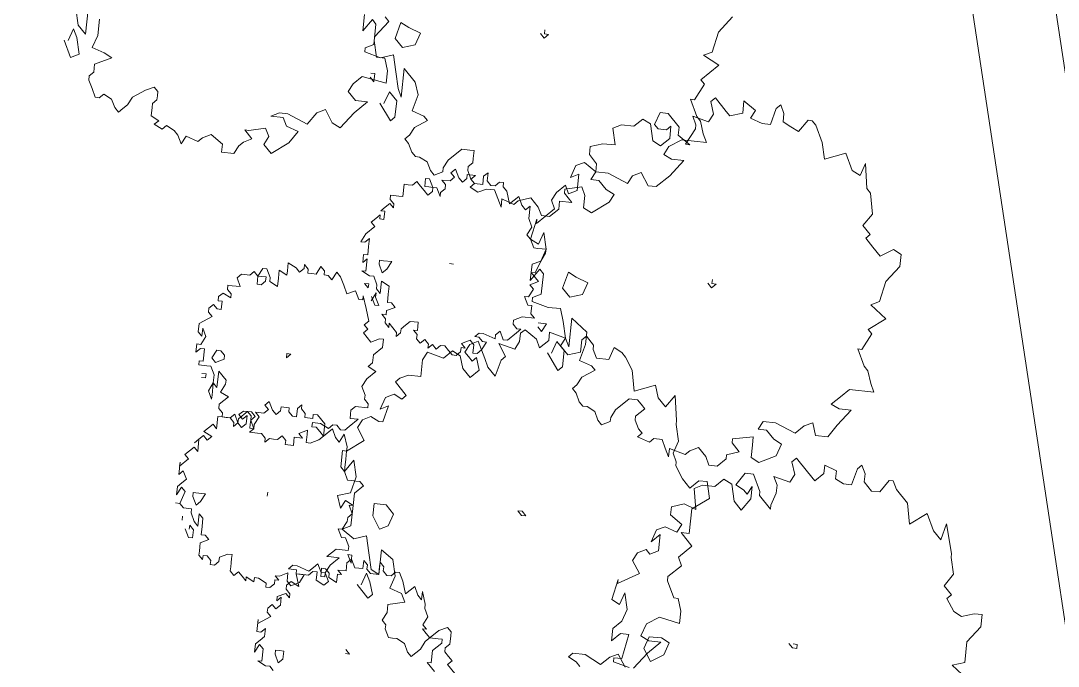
# Model space of a CAD drawing. Header units: metres. Extents: x -977055 to 805873, y -1033982 to 242021.
# Drawn here: x 2721.35 to 2734.77, y 983.92 to 992.27 of the extents above; entities that cross this region are included whole.
import ezdxf

# ---------------------------------------------------------------- set-up
doc = ezdxf.new("R2010")
doc.units = ezdxf.units.M
doc.layers.add('PDF_acera', color=7, linetype='Continuous')
doc.layers.add('PDF_PLANTAS', color=7, linetype='Continuous')

# ---------------------------------------------------------------- blocks, each defined once
blk = doc.blocks.new('CALLE')
at = {"layer": 'PDF_acera', "lineweight": 9}
for points in [[(-61.683552, -257.910912), (38.822112, -231.450912)], [(-61.429536, -258.757632), (39.033792, -232.21296)]]:
    blk.add_lwpolyline(points, dxfattribs=at)
at = {"layer": 'PDF_PLANTAS', "lineweight": 9}
for points in [[(-25.486272, -238.944384), (-25.655616, -238.98672), (-25.740288, -239.071392), (-25.486272, -239.071392)], [(-25.570944, -239.1984), (-25.740288, -239.1984), (-25.867296, -239.156064), (-25.909632, -239.283072), (-25.951968, -239.367744), (-26.03664, -239.1984), (-26.121312, -239.1984), (-26.163648, -239.156064), (-26.205984, -239.156064), (-26.290656, -239.1984), (-26.375328, -239.240736), (-26.375328, -239.283072), (-26.332992, -239.325408), (-26.375328, -239.41008), (-26.46, -239.452416), (-26.502336, -239.494752), (-26.46, -239.537088), (-26.417664, -239.579424), (-26.332992, -239.62176), (-26.24832, -239.748768), (-26.205984, -239.83344), (-26.24832, -239.875776), (-26.290656, -239.875776), (-26.332992, -239.875776), (-26.375328, -239.83344), (-26.417664, -239.83344), (-26.502336, -239.83344), (-26.544672, -239.918112), (-26.587008, -239.875776), (-26.629344, -239.960448), (-26.587008, -240.002784), (-26.629344, -240.087456), (-26.67168, -240.129792), (-26.756352, -240.172128), (-26.67168, -240.214464), (-26.714016, -240.341472), (-26.67168, -240.383808), (-26.629344, -240.46848), (-26.714016, -240.595488), (-26.798688, -240.595488), (-26.798688, -240.722496), (-26.714016, -240.764832), (-26.67168, -240.807168), (-26.629344, -240.89184), (-26.544672, -240.807168), (-26.544672, -240.849504), (-26.502336, -241.018848), (-26.587008, -241.061184), (-26.67168, -241.018848), (-26.756352, -241.10352), (-26.629344, -241.272864), (-26.502336, -241.357536), (-26.46, -241.230528), (-26.375328, -241.188192), (-26.375328, -241.061184), (-26.332992, -241.145856), (-26.332992, -241.230528), (-26.417664, -241.442208), (-26.290656, -241.52688), (-26.24832, -241.611552), (-26.375328, -241.696224), (-26.417664, -241.780896), (-26.24832, -241.907904), (-26.121312, -242.034912), (-26.121312, -241.907904), (-26.03664, -241.823232), (-25.951968, -241.865568), (-25.867296, -241.95024), (-25.909632, -242.204256), (-25.782624, -242.204256), (-25.655616, -242.16192), (-25.655616, -242.077248), (-25.486272, -242.034912), (-25.443936, -242.034912), (-25.274592, -242.16192), (-25.232256, -242.119584)], [(-25.82496, -238.859712), (-25.994304, -238.944384), (-25.951968, -239.029056), (-25.782624, -238.98672), (-25.697952, -238.944384), (-25.82496, -238.902048)], [(-30.566592, -240.595488), (-30.608928, -240.595488), (-30.566592, -240.595488)], [(-30.6936, -240.637824), (-30.778272, -240.68016), (-30.778272, -240.722496), (-30.6936, -240.722496), (-30.651264, -240.68016), (-30.6936, -240.68016)], [(-29.127168, -240.637824), (-29.127168, -240.68016), (-29.084832, -240.68016), (-29.084832, -240.637824)], [(-30.227904, -241.442208), (-30.27024, -241.442208)], [(-27.857088, -241.399872), (-27.857088, -241.399872)], [(-31.879008, -243.347328), (-31.794336, -243.262656), (-31.794336, -243.304992), (-31.667328, -243.304992), (-31.582656, -243.389664), (-31.54032, -243.389664), (-31.54032, -243.347328), (-31.54032, -243.262656), (-31.497984, -243.22032), (-31.455648, -243.177984), (-31.455648, -243.22032), (-31.413312, -243.177984), (-31.32864, -243.22032), (-31.243968, -243.177984), (-31.201632, -243.177984), (-31.074624, -243.135648), (-31.159296, -243.135648), (-31.11696, -243.093312), (-31.032288, -243.050976), (-31.11696, -242.966304), (-30.989952, -242.923968), (-30.90528, -242.881632), (-30.90528, -242.839296), (-30.947616, -242.79696), (-30.947616, -242.754624), (-30.90528, -242.712288), (-30.862944, -242.712288), (-30.820608, -242.669952), (-30.862944, -242.669952), (-30.947616, -242.669952), (-30.947616, -242.58528), (-30.90528, -242.542944), (-30.862944, -242.542944), (-30.820608, -242.500608), (-30.90528, -242.500608), (-30.90528, -242.458272), (-30.90528, -242.415936), (-30.820608, -242.3736), (-30.862944, -242.331264), (-30.90528, -242.331264), (-30.947616, -242.331264), (-30.947616, -242.246592), (-30.989952, -242.288928), (-30.989952, -242.246592), (-31.074624, -242.246592), (-31.032288, -242.16192), (-30.989952, -242.16192), (-30.947616, -242.119584), (-30.947616, -242.077248), (-30.989952, -242.077248), (-31.032288, -242.077248), (-31.032288, -242.119584), (-30.989952, -242.119584), (-31.074624, -242.16192), (-31.11696, -242.119584), (-31.074624, -242.034912), (-30.989952, -242.034912), (-30.989952, -241.992576), (-31.032288, -241.95024), (-31.032288, -241.865568), (-31.032288, -241.823232), (-31.159296, -241.865568), (-31.11696, -241.780896), (-31.159296, -241.73856), (-31.201632, -241.73856), (-31.243968, -241.780896), (-31.286304, -241.780896), (-31.243968, -241.73856), (-31.286304, -241.653888), (-31.32864, -241.653888), (-31.286304, -241.696224), (-31.370976, -241.696224), (-31.413312, -241.653888), (-31.370976, -241.611552), (-31.413312, -241.569216), (-31.455648, -241.569216), (-31.497984, -241.611552), (-31.582656, -241.484544), (-31.54032, -241.484544), (-31.667328, -241.484544), (-31.667328, -241.52688), (-31.624992, -241.569216), (-31.709664, -241.569216), (-31.752, -241.52688), (-31.794336, -241.484544), (-31.879008, -241.484544), (-31.794336, -241.52688), (-31.836672, -241.569216), (-31.96368, -241.569216), (-31.96368, -241.52688), (-32.006016, -241.611552), (-32.006016, -241.653888), (-32.048352, -241.696224)], [(-27.857088, -241.73856), (-27.857088, -241.73856)], [(-25.232256, -241.907904), (-25.4016, -241.907904), (-25.274592, -241.992576), (-25.316928, -242.034912), (-25.528608, -242.034912), (-25.570944, -241.95024), (-25.61328, -241.95024), (-25.655616, -242.119584), (-25.61328, -242.246592), (-25.782624, -242.288928), (-25.951968, -242.331264), (-26.03664, -242.3736), (-25.740288, -242.3736), (-25.867296, -242.500608), (-25.994304, -242.542944), (-26.163648, -242.500608), (-26.205984, -242.627616), (-26.24832, -242.669952), (-26.332992, -242.542944), (-26.417664, -242.500608), (-26.46, -242.458272), (-26.502336, -242.500608), (-26.587008, -242.542944), (-26.629344, -242.58528), (-26.629344, -242.627616), (-26.67168, -242.712288), (-26.756352, -242.754624), (-26.798688, -242.79696), (-26.756352, -242.881632), (-26.714016, -242.881632), (-26.629344, -242.923968), (-26.502336, -243.050976), (-26.502336, -243.135648), (-26.502336, -243.177984), (-26.587008, -243.177984), (-26.629344, -243.177984), (-26.67168, -243.135648), (-26.714016, -243.135648), (-26.798688, -243.177984), (-26.841024, -243.22032), (-26.88336, -243.177984), (-26.925696, -243.262656), (-26.88336, -243.347328), (-26.88336, -243.432), (-26.968032, -243.474336), (-27.052704, -243.516672), (-26.968032, -243.516672), (-27.010368, -243.64368), (-26.968032, -243.686016), (-26.925696, -243.813024), (-27.010368, -243.897696), (-27.09504, -243.940032), (-27.09504, -244.024704), (-27.010368, -244.109376), (-26.925696, -244.109376), (-26.925696, -244.236384), (-26.841024, -244.151712), (-26.798688, -244.151712), (-26.756352, -244.321056), (-26.841024, -244.363392), (-26.968032, -244.363392), (-27.010368, -244.448064), (-26.88336, -244.617408), (-26.798688, -244.659744), (-26.756352, -244.575072), (-26.67168, -244.4904), (-26.67168, -244.405728), (-26.587008, -244.448064), (-26.587008, -244.575072), (-26.67168, -244.786752), (-26.587008, -244.829088), (-26.544672, -244.91376), (-26.67168, -244.998432), (-26.67168, -245.083104), (-26.544672, -245.210112), (-26.375328, -245.33712), (-26.375328, -245.210112), (-26.332992, -245.12544), (-26.24832, -245.167776), (-26.163648, -245.294784), (-26.163648, -245.5488), (-26.078976, -245.506464), (-25.951968, -245.464128), (-25.909632, -245.421792), (-25.740288, -245.33712), (-25.740288, -245.379456), (-25.570944, -245.464128), (-25.528608, -245.421792), (-25.359264, -245.591136), (-25.274592, -245.421792), (-25.232256, -245.506464), (-25.020576, -245.5488), (-24.851232, -245.675808)], [(-25.867296, -242.034912), (-25.909632, -242.077248), (-25.82496, -242.077248), (-25.82496, -242.034912)], [(-31.667328, -244.829088), (-31.624992, -244.786752), (-31.582656, -244.70208), (-31.54032, -244.744416), (-31.54032, -244.871424), (-31.624992, -245.040768), (-31.54032, -245.12544), (-31.497984, -245.210112), (-31.624992, -245.294784)], [(-31.624992, -245.379456), (-31.455648, -245.506464), (-31.32864, -245.633472), (-31.32864, -245.506464), (-31.286304, -245.421792), (-31.159296, -245.464128), (-31.074624, -245.591136), (-31.11696, -245.802816), (-30.989952, -245.802816), (-30.862944, -245.76048), (-30.862944, -245.718144), (-30.6936, -245.633472), (-30.651264, -245.633472), (-30.524256, -245.76048), (-30.439584, -245.718144), (-30.312576, -245.845152), (-30.185568, -245.718144), (-30.185568, -245.802816), (-29.931552, -245.802816), (-29.804544, -245.97216), (-29.6352, -245.929824), (-29.6352, -245.845152), (-29.719872, -245.76048), (-29.6352, -245.675808), (-29.508192, -245.591136), (-29.465856, -245.591136), (-29.381184, -245.5488), (-29.254176, -245.591136), (-29.084832, -245.5488), (-29.042496, -245.5488), (-28.78848, -245.506464), (-28.915488, -245.421792), (-28.830816, -245.33712), (-28.703808, -245.294784), (-28.78848, -245.083104), (-28.5768, -245.040768), (-28.449792, -244.956096), (-28.407456, -244.91376), (-28.36512, -244.829088), (-28.492128, -244.786752), (-28.492128, -244.659744), (-28.407456, -244.617408), (-28.36512, -244.617408), (-28.280448, -244.532736), (-28.322784, -244.4904), (-28.449792, -244.4904), (-28.492128, -244.363392), (-28.407456, -244.27872), (-28.322784, -244.321056), (-28.280448, -244.151712), (-28.36512, -244.151712), (-28.449792, -244.06704), (-28.36512, -244.024704), (-28.280448, -243.897696), (-28.322784, -243.85536), (-28.407456, -243.85536), (-28.492128, -243.813024), (-28.449792, -243.64368), (-28.5768, -243.728352), (-28.619136, -243.686016), (-28.78848, -243.64368), (-28.703808, -243.559008), (-28.619136, -243.516672), (-28.449792, -243.432), (-28.492128, -243.347328), (-28.5768, -243.304992), (-28.619136, -243.347328), (-28.661472, -243.389664), (-28.619136, -243.432), (-28.746144, -243.474336), (-28.830816, -243.389664), (-28.746144, -243.304992), (-28.619136, -243.262656), (-28.5768, -243.177984), (-28.661472, -243.093312), (-28.619136, -242.923968), (-28.703808, -242.881632), (-28.873152, -242.881632), (-28.873152, -242.754624), (-28.915488, -242.669952), (-28.957824, -242.627616), (-29.084832, -242.754624), (-29.127168, -242.712288), (-29.084832, -242.627616), (-29.127168, -242.542944), (-29.254176, -242.500608), (-29.21184, -242.58528), (-29.381184, -242.542944), (-29.381184, -242.500608), (-29.338848, -242.415936), (-29.381184, -242.331264), (-29.465856, -242.288928), (-29.592864, -242.3736), (-29.719872, -242.204256), (-29.719872, -242.16192), (-29.889216, -242.16192), (-29.931552, -242.204256), (-29.804544, -242.288928), (-29.973888, -242.331264), (-30.143232, -242.288928), (-30.185568, -242.16192), (-30.312576, -242.204256), (-30.227904, -242.246592), (-30.27024, -242.331264), (-30.48192, -242.331264), (-30.524256, -242.246592), (-30.608928, -242.3736), (-30.566592, -242.500608), (-30.735936, -242.542944), (-30.90528, -242.58528), (-30.947616, -242.669952), (-30.6936, -242.669952), (-30.778272, -242.79696), (-30.947616, -242.839296), (-31.074624, -242.79696), (-31.11696, -242.923968), (-31.201632, -242.966304), (-31.243968, -242.79696), (-31.32864, -242.79696), (-31.413312, -242.754624), (-31.455648, -242.79696), (-31.497984, -242.79696), (-31.582656, -242.839296), (-31.582656, -242.881632), (-31.582656, -242.923968), (-31.624992, -243.00864), (-31.709664, -243.050976), (-31.752, -243.093312), (-31.709664, -243.135648), (-31.667328, -243.177984), (-31.582656, -243.22032), (-31.455648, -243.347328), (-31.413312, -243.432), (-31.455648, -243.474336), (-31.497984, -243.474336), (-31.582656, -243.474336), (-31.624992, -243.432), (-31.667328, -243.432), (-31.709664, -243.474336), (-31.752, -243.516672), (-31.794336, -243.474336), (-31.879008, -243.559008)], [(-26.121312, -242.16192), (-26.290656, -242.288928), (-26.24832, -242.331264), (-26.078976, -242.331264), (-25.994304, -242.246592), (-26.121312, -242.204256)], [(-28.111104, -242.288928), (-28.195776, -242.331264), (-28.195776, -242.3736), (-28.111104, -242.331264), (-28.068768, -242.331264), (-28.15344, -242.288928)], [(-31.752, -242.415936), (-31.794336, -242.458272), (-31.794336, -242.415936)], [(-31.074624, -242.458272), (-31.201632, -242.58528), (-31.159296, -242.627616), (-31.032288, -242.58528), (-30.947616, -242.542944), (-31.074624, -242.500608)], [(-27.687744, -243.050976), (-27.687744, -243.093312), (-27.687744, -243.050976)], [(-25.232256, -243.728352), (-25.274592, -243.770688), (-25.232256, -243.813024), (-25.232256, -243.770688), (-25.18992, -243.770688)], [(-28.238112, -244.024704), (-28.280448, -244.06704), (-28.195776, -244.109376), (-28.195776, -244.024704)], [(-28.492128, -244.151712), (-28.661472, -244.27872), (-28.619136, -244.321056), (-28.449792, -244.321056), (-28.36512, -244.236384), (-28.492128, -244.194048)], [(-31.370976, -248.808672), (-31.243968, -248.639328), (-31.201632, -248.766336), (-30.989952, -248.766336), (-30.820608, -248.893344), (-30.6936, -248.893344), (-30.6936, -248.808672), (-30.735936, -248.681664), (-30.6936, -248.596992), (-30.566592, -248.51232), (-30.524256, -248.554656), (-30.439584, -248.469984), (-30.312576, -248.554656), (-30.143232, -248.51232), (-30.100896, -248.51232), (-29.804544, -248.427648), (-29.973888, -248.385312), (-29.889216, -248.30064), (-29.719872, -248.215968), (-29.84688, -248.046624), (-29.6352, -248.004288), (-29.508192, -247.87728), (-29.42352, -247.834944), (-29.42352, -247.792608), (-29.550528, -247.707936), (-29.550528, -247.623264), (-29.465856, -247.538592), (-29.381184, -247.538592), (-29.296512, -247.496256), (-29.338848, -247.45392), (-29.508192, -247.411584), (-29.508192, -247.326912), (-29.465856, -247.24224), (-29.381184, -247.24224), (-29.338848, -247.115232), (-29.42352, -247.115232), (-29.508192, -247.03056), (-29.42352, -246.945888), (-29.296512, -246.81888), (-29.338848, -246.776544), (-29.465856, -246.81888), (-29.550528, -246.776544), (-29.508192, -246.6072), (-29.592864, -246.649536), (-29.677536, -246.649536), (-29.804544, -246.6072), (-29.84688, -246.6072), (-29.719872, -246.480192), (-29.677536, -246.480192), (-29.508192, -246.39552), (-29.508192, -246.310848), (-29.6352, -246.226176), (-29.677536, -246.310848), (-29.719872, -246.353184), (-29.6352, -246.39552), (-29.762208, -246.39552), (-29.889216, -246.310848), (-29.804544, -246.226176), (-29.6352, -246.18384), (-29.592864, -246.099168), (-29.677536, -246.014496), (-29.677536, -245.887488), (-29.719872, -245.802816), (-29.931552, -245.845152), (-29.889216, -245.718144), (-29.931552, -245.591136), (-30.016224, -245.591136), (-30.100896, -245.718144), (-30.185568, -245.675808), (-30.143232, -245.5488), (-30.185568, -245.464128), (-30.312576, -245.421792), (-30.227904, -245.506464), (-30.397248, -245.506464), (-30.439584, -245.421792), (-30.397248, -245.379456), (-30.439584, -245.294784), (-30.524256, -245.252448), (-30.651264, -245.33712), (-30.778272, -245.12544), (-30.735936, -245.12544), (-30.947616, -245.083104), (-30.989952, -245.167776), (-30.862944, -245.210112), (-31.032288, -245.252448), (-31.159296, -245.210112), (-31.243968, -245.12544), (-31.370976, -245.12544), (-31.286304, -245.210112), (-31.286304, -245.294784), (-31.54032, -245.252448), (-31.54032, -245.167776), (-31.582656, -245.167776), (-31.624992, -245.33712)], [(-27.603072, -245.718144), (-27.645408, -245.76048), (-27.603072, -245.802816), (-27.603072, -245.76048), (-27.560736, -245.76048)], [(-31.201632, -246.945888), (-31.243968, -246.988224), (-31.243968, -247.03056), (-31.201632, -247.03056), (-31.201632, -246.988224)]]:
    blk.add_lwpolyline(points, dxfattribs=at)
for points in [[(-29.338848, -241.696224), (-29.296512, -241.696224), (-29.338848, -241.653888), (-29.42352, -241.653888), (-29.42352, -241.611552), (-29.381184, -241.569216), (-29.338848, -241.569216), (-29.338848, -241.484544), (-29.381184, -241.484544), (-29.42352, -241.442208), (-29.381184, -241.399872), (-29.296512, -241.357536), (-29.338848, -241.3152), (-29.381184, -241.357536), (-29.42352, -241.3152), (-29.42352, -241.230528), (-29.465856, -241.272864), (-29.550528, -241.230528), (-29.592864, -241.230528), (-29.508192, -241.188192), (-29.465856, -241.188192), (-29.42352, -241.145856), (-29.42352, -241.10352), (-29.465856, -241.061184), (-29.508192, -241.10352), (-29.465856, -241.145856), (-29.550528, -241.145856), (-29.592864, -241.10352), (-29.550528, -241.061184), (-29.465856, -241.018848), (-29.508192, -240.976512), (-29.508192, -240.89184), (-29.508192, -240.849504), (-29.6352, -240.849504), (-29.592864, -240.807168), (-29.6352, -240.764832), (-29.677536, -240.722496), (-29.719872, -240.807168), (-29.762208, -240.764832), (-29.719872, -240.722496), (-29.762208, -240.68016), (-29.804544, -240.637824), (-29.762208, -240.68016), (-29.84688, -240.68016), (-29.889216, -240.68016), (-29.84688, -240.637824), (-29.889216, -240.595488), (-29.931552, -240.553152), (-29.973888, -240.595488), (-30.05856, -240.510816), (-30.016224, -240.510816), (-30.143232, -240.510816), (-30.100896, -240.553152), (-30.185568, -240.595488), (-30.227904, -240.553152), (-30.27024, -240.510816), (-30.354912, -240.510816), (-30.27024, -240.553152), (-30.312576, -240.595488), (-30.439584, -240.553152), (-30.439584, -240.510816), (-30.439584, -240.553152), (-30.48192, -240.595488), (-30.48192, -240.68016), (-30.524256, -240.68016), (-30.608928, -240.722496), (-30.651264, -240.764832), (-30.524256, -240.764832), (-30.566592, -240.807168), (-30.651264, -240.807168), (-30.735936, -240.807168), (-30.735936, -240.849504), (-30.778272, -240.89184), (-30.820608, -240.807168), (-30.862944, -240.807168), (-30.90528, -240.807168), (-30.947616, -240.807168), (-30.989952, -240.849504), (-30.947616, -240.849504), (-30.947616, -240.89184), (-30.989952, -240.934176), (-31.032288, -240.934176), (-31.032288, -240.976512), (-30.989952, -241.018848), (-30.947616, -241.018848), (-30.90528, -241.10352), (-30.90528, -241.145856), (-30.947616, -241.145856), (-30.989952, -241.145856), (-31.032288, -241.145856), (-31.074624, -241.145856), (-31.11696, -241.188192), (-31.074624, -241.230528), (-31.11696, -241.272864), (-31.159296, -241.3152), (-31.11696, -241.3152), (-31.159296, -241.399872), (-31.11696, -241.399872), (-31.11696, -241.442208), (-31.159296, -241.52688), (-31.201632, -241.52688), (-31.201632, -241.569216), (-31.159296, -241.611552), (-31.11696, -241.611552), (-31.11696, -241.653888), (-31.074624, -241.611552), (-31.074624, -241.653888), (-31.032288, -241.73856), (-31.074624, -241.73856), (-31.11696, -241.73856), (-31.159296, -241.780896), (-31.11696, -241.865568), (-31.032288, -241.907904), (-31.032288, -241.823232), (-30.989952, -241.823232), (-30.989952, -241.73856), (-30.947616, -241.780896), (-30.947616, -241.823232), (-30.989952, -241.95024), (-30.947616, -241.992576), (-30.90528, -242.034912), (-30.989952, -242.077248), (-30.989952, -242.119584), (-30.90528, -242.16192), (-30.820608, -242.246592), (-30.820608, -242.16192), (-30.820608, -242.119584), (-30.778272, -242.16192), (-30.735936, -242.204256), (-30.735936, -242.331264), (-30.6936, -242.331264), (-30.608928, -242.288928), (-30.608928, -242.246592), (-30.524256, -242.204256), (-30.524256, -242.246592), (-30.439584, -242.288928), (-30.397248, -242.288928), (-30.354912, -242.331264), (-30.27024, -242.288928), (-30.27024, -242.331264), (-30.143232, -242.331264), (-30.05856, -242.415936), (-30.016224, -242.3736), (-30.016224, -242.331264), (-30.016224, -242.288928), (-30.016224, -242.246592), (-29.931552, -242.204256), (-29.889216, -242.204256), (-29.804544, -242.204256), (-29.719872, -242.204256), (-29.677536, -242.204256), (-29.550528, -242.16192), (-29.6352, -242.119584), (-29.592864, -242.077248), (-29.508192, -242.034912), (-29.592864, -241.95024), (-29.465856, -241.95024), (-29.381184, -241.865568), (-29.381184, -241.823232), (-29.42352, -241.823232), (-29.42352, -241.73856), (-29.381184, -241.73856)], [(-28.957824, -242.331264), (-28.873152, -242.415936), (-28.830816, -242.331264), (-28.78848, -242.3736), (-28.703808, -242.3736), (-28.619136, -242.458272), (-28.534464, -242.458272), (-28.534464, -242.415936), (-28.5768, -242.331264), (-28.534464, -242.288928), (-28.492128, -242.246592), (-28.449792, -242.288928), (-28.407456, -242.246592), (-28.36512, -242.288928), (-28.238112, -242.246592), (-28.111104, -242.204256), (-28.15344, -242.204256), (-28.15344, -242.16192), (-28.068768, -242.119584), (-28.111104, -242.034912), (-28.026432, -241.992576), (-27.94176, -241.95024), (-27.899424, -241.907904), (-27.984096, -241.865568), (-27.94176, -241.823232), (-27.94176, -241.780896), (-27.899424, -241.780896), (-27.857088, -241.73856), (-27.94176, -241.696224), (-27.94176, -241.653888), (-27.94176, -241.611552), (-27.899424, -241.611552), (-27.857088, -241.569216), (-27.899424, -241.569216), (-27.94176, -241.52688), (-27.899424, -241.484544), (-27.857088, -241.399872), (-27.94176, -241.399872), (-27.984096, -241.399872), (-27.94176, -241.3152), (-27.984096, -241.3152), (-28.026432, -241.3152), (-28.111104, -241.3152), (-28.068768, -241.230528), (-28.026432, -241.230528), (-27.94176, -241.188192), (-27.94176, -241.145856), (-28.026432, -241.10352), (-28.026432, -241.145856), (-28.026432, -241.188192), (-28.068768, -241.188192), (-28.111104, -241.145856), (-28.111104, -241.10352), (-28.026432, -241.10352), (-27.984096, -241.061184), (-28.026432, -241.018848), (-28.026432, -240.934176), (-28.068768, -240.89184), (-28.15344, -240.934176), (-28.15344, -240.849504), (-28.15344, -240.807168), (-28.195776, -240.807168), (-28.238112, -240.849504), (-28.280448, -240.849504), (-28.238112, -240.764832), (-28.280448, -240.722496), (-28.322784, -240.722496), (-28.322784, -240.764832), (-28.407456, -240.764832), (-28.407456, -240.722496), (-28.36512, -240.68016), (-28.407456, -240.637824), (-28.449792, -240.637824), (-28.492128, -240.68016), (-28.5768, -240.553152), (-28.661472, -240.553152), (-28.703808, -240.595488), (-28.619136, -240.595488), (-28.703808, -240.637824), (-28.78848, -240.595488), (-28.78848, -240.553152), (-28.873152, -240.553152), (-28.830816, -240.595488), (-28.830816, -240.637824), (-28.957824, -240.637824), (-28.957824, -240.595488), (-29.00016, -240.595488), (-29.00016, -240.68016), (-29.00016, -240.722496), (-29.084832, -240.764832), (-29.169504, -240.764832), (-29.21184, -240.807168), (-29.042496, -240.807168), (-29.127168, -240.89184), (-29.169504, -240.89184), (-29.254176, -240.849504), (-29.296512, -240.934176), (-29.338848, -240.89184), (-29.381184, -240.849504), (-29.42352, -240.849504), (-29.465856, -240.89184), (-29.508192, -240.89184), (-29.508192, -240.934176), (-29.508192, -240.976512), (-29.550528, -241.018848), (-29.592864, -241.018848), (-29.550528, -241.061184), (-29.508192, -241.061184), (-29.42352, -241.145856), (-29.42352, -241.188192), (-29.465856, -241.230528), (-29.508192, -241.188192), (-29.550528, -241.188192), (-29.592864, -241.188192), (-29.592864, -241.230528), (-29.6352, -241.188192), (-29.6352, -241.272864), (-29.6352, -241.3152), (-29.677536, -241.357536), (-29.719872, -241.357536), (-29.677536, -241.399872), (-29.677536, -241.442208), (-29.677536, -241.484544), (-29.6352, -241.52688), (-29.677536, -241.569216), (-29.719872, -241.569216), (-29.719872, -241.653888), (-29.677536, -241.653888), (-29.6352, -241.653888), (-29.6352, -241.73856), (-29.592864, -241.696224), (-29.550528, -241.780896), (-29.592864, -241.780896), (-29.677536, -241.780896), (-29.677536, -241.823232), (-29.6352, -241.907904), (-29.592864, -241.95024), (-29.550528, -241.907904), (-29.508192, -241.865568), (-29.508192, -241.823232), (-29.465856, -241.823232), (-29.465856, -241.907904), (-29.508192, -241.992576), (-29.465856, -242.034912), (-29.465856, -242.077248), (-29.508192, -242.119584), (-29.508192, -242.16192), (-29.465856, -242.204256), (-29.381184, -242.288928), (-29.381184, -242.204256), (-29.338848, -242.204256), (-29.296512, -242.204256), (-29.254176, -242.246592), (-29.254176, -242.3736), (-29.21184, -242.3736), (-29.169504, -242.331264), (-29.127168, -242.331264), (-29.042496, -242.288928)], [(-30.312576, -240.68016), (-30.354912, -240.68016), (-30.439584, -240.722496), (-30.397248, -240.764832), (-30.312576, -240.807168), (-30.312576, -240.764832)], [(-29.254176, -240.722496), (-29.338848, -240.764832), (-29.296512, -240.764832), (-29.21184, -240.764832), (-29.169504, -240.764832)], [(-28.830816, -240.764832), (-28.915488, -240.722496), (-28.957824, -240.764832), (-28.915488, -240.849504), (-28.873152, -240.849504), (-28.830816, -240.807168)], [(-28.78848, -241.484544), (-28.830816, -241.484544), (-28.78848, -241.52688)], [(-31.836672, -241.696224), (-31.879008, -241.696224), (-31.96368, -241.73856), (-31.921344, -241.780896), (-31.836672, -241.780896), (-31.836672, -241.73856)], [(-26.798688, -243.347328), (-26.714016, -243.347328), (-26.756352, -243.304992), (-26.841024, -243.304992), (-26.841024, -243.22032), (-26.798688, -243.177984), (-26.756352, -243.22032), (-26.756352, -243.135648), (-26.798688, -243.135648), (-26.841024, -243.093312), (-26.798688, -243.050976), (-26.714016, -243.00864), (-26.756352, -242.966304), (-26.798688, -243.00864), (-26.841024, -242.966304), (-26.841024, -242.881632), (-26.88336, -242.923968), (-26.925696, -242.923968), (-26.968032, -242.881632), (-27.010368, -242.881632), (-26.925696, -242.839296), (-26.925696, -242.79696), (-26.841024, -242.754624), (-26.841024, -242.712288), (-26.88336, -242.712288), (-26.925696, -242.712288), (-26.925696, -242.754624), (-26.925696, -242.79696), (-26.968032, -242.79696), (-27.010368, -242.754624), (-26.968032, -242.712288), (-26.925696, -242.669952), (-26.88336, -242.627616), (-26.925696, -242.58528), (-26.925696, -242.542944), (-26.925696, -242.500608), (-27.052704, -242.500608), (-27.052704, -242.458272), (-27.052704, -242.3736), (-27.09504, -242.3736), (-27.137376, -242.415936), (-27.179712, -242.415936), (-27.137376, -242.3736), (-27.179712, -242.331264), (-27.222048, -242.288928), (-27.222048, -242.331264), (-27.30672, -242.331264), (-27.30672, -242.288928), (-27.264384, -242.288928), (-27.30672, -242.246592), (-27.349056, -242.204256), (-27.391392, -242.246592), (-27.476064, -242.16192), (-27.560736, -242.119584), (-27.560736, -242.16192), (-27.5184, -242.204256), (-27.603072, -242.204256), (-27.687744, -242.204256), (-27.687744, -242.16192), (-27.772416, -242.16192), (-27.73008, -242.204256), (-27.857088, -242.204256), (-27.857088, -242.16192), (-27.899424, -242.246592), (-27.899424, -242.288928), (-27.984096, -242.331264), (-28.026432, -242.331264), (-28.068768, -242.3736), (-27.94176, -242.3736), (-27.984096, -242.458272), (-28.068768, -242.458272), (-28.15344, -242.458272), (-28.15344, -242.500608), (-28.195776, -242.542944), (-28.238112, -242.458272), (-28.280448, -242.458272), (-28.280448, -242.415936), (-28.322784, -242.458272), (-28.36512, -242.458272), (-28.407456, -242.500608), (-28.36512, -242.500608), (-28.407456, -242.542944), (-28.449792, -242.58528), (-28.492128, -242.58528), (-28.449792, -242.627616), (-28.407456, -242.627616), (-28.36512, -242.669952), (-28.322784, -242.712288), (-28.322784, -242.754624), (-28.322784, -242.79696), (-28.36512, -242.79696), (-28.407456, -242.79696), (-28.407456, -242.754624), (-28.449792, -242.79696), (-28.492128, -242.79696), (-28.534464, -242.839296), (-28.492128, -242.881632), (-28.534464, -242.923968), (-28.5768, -242.923968), (-28.534464, -242.966304), (-28.5768, -243.00864), (-28.534464, -243.050976), (-28.534464, -243.093312), (-28.5768, -243.135648), (-28.619136, -243.177984), (-28.619136, -243.22032), (-28.5768, -243.262656), (-28.534464, -243.262656), (-28.534464, -243.304992), (-28.492128, -243.262656), (-28.449792, -243.347328), (-28.492128, -243.389664), (-28.5768, -243.389664), (-28.5768, -243.432), (-28.534464, -243.474336), (-28.449792, -243.516672), (-28.449792, -243.474336), (-28.407456, -243.432), (-28.407456, -243.389664), (-28.36512, -243.432), (-28.36512, -243.474336), (-28.407456, -243.601344), (-28.36512, -243.601344), (-28.322784, -243.64368), (-28.407456, -243.686016), (-28.407456, -243.728352), (-28.322784, -243.813024), (-28.280448, -243.85536), (-28.280448, -243.813024), (-28.238112, -243.770688), (-28.195776, -243.770688), (-28.15344, -243.85536), (-28.15344, -243.982368), (-28.111104, -243.940032), (-28.026432, -243.940032), (-28.026432, -243.897696), (-27.94176, -243.85536), (-27.94176, -243.897696), (-27.857088, -243.940032), (-27.814752, -243.897696), (-27.772416, -243.982368), (-27.687744, -243.897696), (-27.687744, -243.940032), (-27.560736, -243.982368), (-27.476064, -244.024704), (-27.433728, -244.024704), (-27.433728, -243.982368), (-27.433728, -243.940032), (-27.433728, -243.897696), (-27.349056, -243.85536), (-27.30672, -243.813024), (-27.222048, -243.85536), (-27.137376, -243.813024), (-27.010368, -243.813024), (-27.052704, -243.770688), (-27.010368, -243.728352), (-26.925696, -243.686016), (-27.010368, -243.601344), (-26.88336, -243.559008), (-26.841024, -243.516672), (-26.798688, -243.516672), (-26.798688, -243.474336), (-26.841024, -243.432), (-26.841024, -243.389664)], [(-27.984096, -242.204256), (-28.026432, -242.246592), (-27.984096, -242.246592)], [(-25.274592, -242.288928), (-25.443936, -242.246592), (-25.528608, -242.331264), (-25.486272, -242.458272), (-25.359264, -242.500608), (-25.316928, -242.3736)], [(-30.778272, -242.331264), (-30.862944, -242.3736), (-30.778272, -242.3736)], [(-27.73008, -242.331264), (-27.772416, -242.331264), (-27.857088, -242.3736), (-27.814752, -242.415936), (-27.73008, -242.458272), (-27.73008, -242.3736)], [(-30.227904, -242.542944), (-30.354912, -242.542944), (-30.48192, -242.627616), (-30.439584, -242.712288), (-30.312576, -242.754624), (-30.227904, -242.669952)], [(-25.782624, -246.310848), (-25.697952, -246.268512), (-25.740288, -246.226176), (-25.909632, -246.18384), (-25.909632, -246.099168), (-25.867296, -245.97216), (-25.782624, -246.014496), (-25.697952, -245.887488), (-25.82496, -245.887488), (-25.867296, -245.76048), (-25.82496, -245.718144), (-25.697952, -245.591136), (-25.740288, -245.5488), (-25.867296, -245.591136), (-25.951968, -245.5488), (-25.909632, -245.379456), (-25.994304, -245.421792), (-26.03664, -245.421792), (-26.205984, -245.33712), (-26.205984, -245.379456), (-26.121312, -245.252448), (-26.03664, -245.252448), (-25.909632, -245.12544), (-25.909632, -245.040768), (-26.03664, -244.998432), (-26.078976, -245.040768), (-26.078976, -245.12544), (-26.03664, -245.167776), (-26.163648, -245.167776), (-26.24832, -245.083104), (-26.205984, -244.998432), (-26.03664, -244.956096), (-25.994304, -244.871424), (-26.078976, -244.786752), (-26.078976, -244.659744), (-26.121312, -244.575072), (-26.290656, -244.617408), (-26.290656, -244.4904), (-26.332992, -244.363392), (-26.417664, -244.363392), (-26.502336, -244.448064), (-26.587008, -244.448064), (-26.502336, -244.321056), (-26.544672, -244.236384), (-26.67168, -244.194048), (-26.629344, -244.27872), (-26.798688, -244.27872), (-26.841024, -244.194048), (-26.756352, -244.151712), (-26.841024, -244.06704), (-26.925696, -244.024704), (-27.010368, -244.06704), (-27.179712, -243.897696), (-27.137376, -243.897696), (-27.349056, -243.85536), (-27.391392, -243.940032), (-27.264384, -243.982368), (-27.433728, -244.024704), (-27.560736, -243.982368), (-27.603072, -243.897696), (-27.772416, -243.897696), (-27.645408, -243.982368), (-27.687744, -244.024704), (-27.899424, -244.024704), (-27.94176, -243.940032), (-27.984096, -243.940032), (-28.026432, -244.109376), (-28.026432, -244.236384), (-28.15344, -244.27872), (-28.322784, -244.321056), (-28.407456, -244.363392), (-28.111104, -244.363392), (-28.238112, -244.532736), (-28.36512, -244.532736), (-28.534464, -244.4904), (-28.5768, -244.617408), (-28.619136, -244.659744), (-28.703808, -244.532736), (-28.78848, -244.4904), (-28.830816, -244.448064), (-28.873152, -244.4904), (-28.957824, -244.532736), (-29.00016, -244.575072), (-29.00016, -244.617408), (-29.042496, -244.70208), (-29.127168, -244.744416), (-29.169504, -244.786752), (-29.127168, -244.871424), (-29.084832, -244.871424), (-29.00016, -244.91376), (-28.873152, -245.040768), (-28.873152, -245.12544), (-28.915488, -245.167776), (-28.957824, -245.210112), (-29.00016, -245.167776), (-29.042496, -245.12544), (-29.084832, -245.12544), (-29.169504, -245.167776), (-29.21184, -245.210112), (-29.254176, -245.167776), (-29.296512, -245.294784), (-29.254176, -245.33712), (-29.254176, -245.421792), (-29.338848, -245.464128), (-29.42352, -245.506464), (-29.338848, -245.506464), (-29.381184, -245.675808), (-29.338848, -245.718144), (-29.296512, -245.802816), (-29.381184, -245.887488), (-29.465856, -245.929824), (-29.465856, -246.014496), (-29.381184, -246.099168), (-29.338848, -246.099168), (-29.296512, -246.226176), (-29.21184, -246.141504), (-29.169504, -246.141504), (-29.127168, -246.353184), (-29.21184, -246.353184), (-29.338848, -246.353184), (-29.381184, -246.437856), (-29.296512, -246.6072), (-29.169504, -246.649536), (-29.127168, -246.564864), (-29.042496, -246.480192), (-29.042496, -246.39552), (-28.957824, -246.437856), (-28.957824, -246.564864), (-29.042496, -246.776544), (-28.957824, -246.861216), (-28.915488, -246.945888), (-29.042496, -246.988224), (-29.042496, -247.115232), (-28.915488, -247.199904), (-28.746144, -247.326912), (-28.746144, -247.199904), (-28.703808, -247.115232), (-28.619136, -247.199904), (-28.534464, -247.284576), (-28.534464, -247.538592), (-28.449792, -247.496256), (-28.322784, -247.45392), (-28.280448, -247.411584), (-28.111104, -247.326912), (-28.111104, -247.369248), (-27.94176, -247.45392), (-27.899424, -247.411584), (-27.772416, -247.580928), (-27.645408, -247.411584), (-27.603072, -247.496256), (-27.391392, -247.538592), (-27.222048, -247.6656), (-27.09504, -247.6656), (-27.052704, -247.580928), (-27.137376, -247.45392), (-27.052704, -247.369248), (-26.968032, -247.284576), (-26.925696, -247.326912), (-26.841024, -247.24224), (-26.714016, -247.326912), (-26.502336, -247.284576), (-26.46, -247.24224), (-26.205984, -247.199904), (-26.332992, -247.157568), (-26.290656, -247.072896), (-26.121312, -246.988224), (-26.205984, -246.776544), (-26.03664, -246.734208), (-25.867296, -246.649536), (-25.82496, -246.6072), (-25.82496, -246.564864), (-25.951968, -246.480192), (-25.909632, -246.39552), (-25.867296, -246.310848)], [(-30.143232, -244.024704), (-30.185568, -244.06704), (-30.185568, -244.109376), (-30.143232, -244.06704)], [(-27.645408, -244.27872), (-27.814752, -244.236384), (-27.899424, -244.321056), (-27.857088, -244.448064), (-27.73008, -244.4904), (-27.687744, -244.363392)], [(-31.286304, -245.506464), (-31.413312, -245.464128), (-31.54032, -245.5488), (-31.455648, -245.675808), (-31.32864, -245.718144), (-31.286304, -245.633472)]]:
    blk.add_lwpolyline(points, close=True, dxfattribs=at)

msp = doc.modelspace()

# ---------------------------------------------------------------- block references
at = {"xscale": 1.255773352820658, "yscale": 1.255773352820658, "zscale": 1.255773352820658, "rotation": 83.85573648860341}
msp.add_blockref('CALLE', (2427.15058, 1056.36283, 1015.371), dxfattribs=at)

doc.saveas('drawing.dxf')
